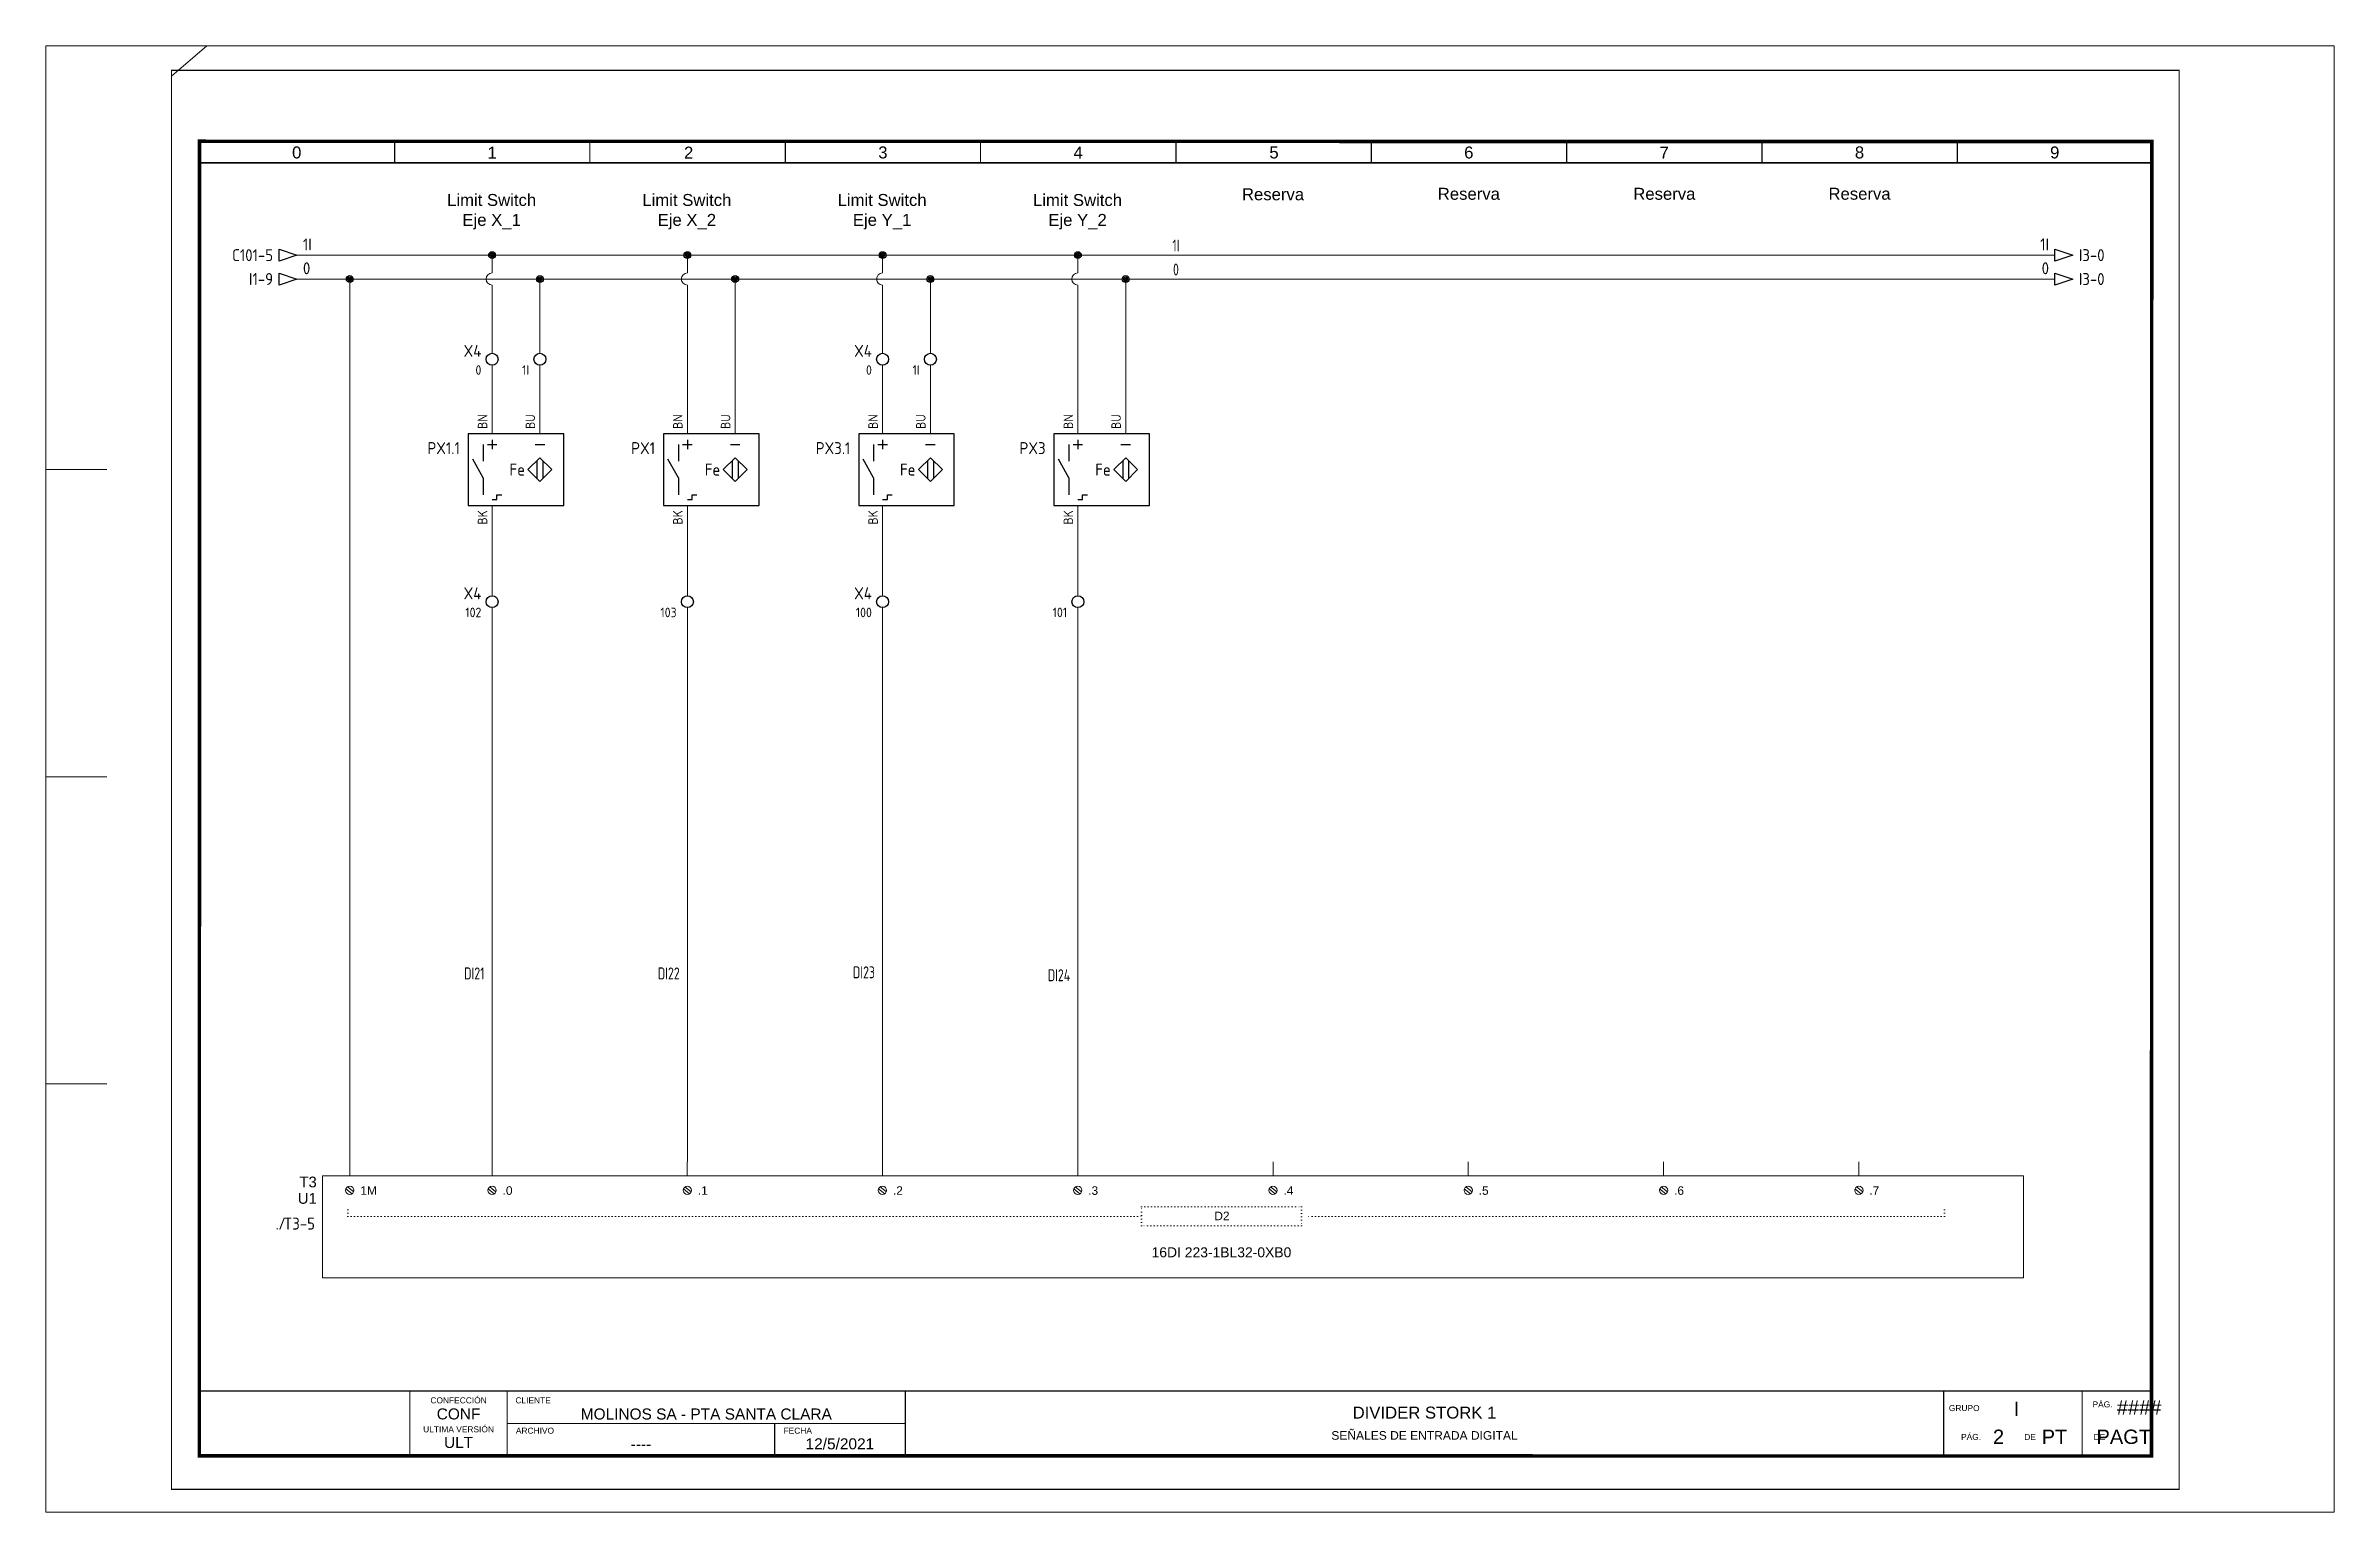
# Paper-space layout 'Layout1' of a CAD drawing. Header units: millimetres. Extents: x -26 to 453, y -5 to 302.
# The model-space entities are those that its viewports show. They can reach past a viewport. Long polylines and large blocks are cut down to what shows.
import ezdxf
from ezdxf.enums import TextEntityAlignment as Align

# ---------------------------------------------------------------- set-up
doc = ezdxf.new("R2010")
doc.units = ezdxf.units.MM
doc.linetypes.add('ACAD_ISO07W100', pattern=[3, 0, -3])
for name, color, linetype in [('BLK_12_THHN', 9, 'Continuous'), ('SYMS', 7, 'Continuous'), ('TAGS', 150, 'Continuous'), ('TERMS', 123, 'Continuous'), ('WIREFIXED', 7, 'Continuous'), ('WIRENO', 72, 'Continuous'), ('WIREREF', 52, 'Continuous'), ('WIREREF_DEST', 52, 'Continuous'), ('XREF', 7, 'Continuous')]:
    doc.layers.add(name, color=color, linetype=linetype)
for name, color, linetype, lineweight in [('eProC - L2', 41, 'Continuous', 20), ('RED_05', 1, 'Continuous', 5), ('RED_15', 1, 'Continuous', 15), ('WHT_15', 7, 'Continuous', 15)]:
    doc.layers.add(name, color=color, linetype=linetype, lineweight=lineweight)
doc.styles.get("Standard").update_dxf_attribs({"font": 'arial.ttf'})
doc.styles.add('WD_IEC', font='ISOCP2.shx', dxfattribs={"width": 0.9, "height": 4})
picture_1 = doc.add_image_def('image1.jpg', size_in_pixel=(564, 174))

# ---------------------------------------------------------------- blocks, each defined once
blk = doc.blocks.new('eproc_rotulo_010')
at = {"layer": 'eProC - L2', "color": 0, "lineweight": 5, "const_width": 0.233}
for points in [[(0.12, 297.12), (420.12, 297.12), (420.12, 0.12), (0.12, 0.12), (0.12, 297.12)], [(5.9, 20.72), (414.37, 20.7)], [(49.98, 7.12), (49.98, 20.72)], [(70.35, 7.12), (70.35, 20.72)], [(153.64, 7.04), (153.64, 20.64)], [(70.35, 13.92), (153.64, 13.92)], [(126.3, 7.12), (126.3, 13.92)]]:
    blk.add_lwpolyline(points, dxfattribs=at)
at = {"layer": 'eProC - L2', "color": 0}
blk.add_lwpolyline([(420.12, 0.12), (420.12, 297.12), (0.12, 297.12), (0.12, 0.12), (420.12, 0.12)], dxfattribs=at)
at = {"layer": 'eProC - L2', "color": 0, "lineweight": 40, "const_width": 0.75}
blk.add_lwpolyline([(5.92, 7.13), (414.37, 7.11), (414.4, 282.24), (5.95, 282.27)], close=True, dxfattribs=at)
at = {"layer": 'eProC - L2', "color": 0, "lineweight": 5, "const_width": 0.233}
for points in [[(46.8, 277.83), (5.9, 277.83), (5.9, 282.27), (46.8, 282.27)], [(87.64, 277.83), (46.75, 277.83), (46.75, 282.27), (87.64, 282.27)], [(128.54, 277.83), (87.64, 277.83), (87.64, 282.26), (128.54, 282.26)], [(169.38, 277.83), (128.49, 277.83), (128.49, 282.26), (169.38, 282.26)], [(210.28, 277.82), (169.38, 277.82), (169.38, 282.26), (210.28, 282.26)], [(251.12, 277.82), (210.23, 277.82), (210.23, 282.26), (251.12, 282.26)], [(292.02, 277.82), (251.12, 277.82), (251.12, 282.25), (292.02, 282.25)], [(332.86, 277.82), (291.97, 277.82), (291.97, 282.25), (332.86, 282.25)], [(373.76, 277.83), (332.86, 277.83), (332.86, 282.27), (373.76, 282.27)], [(414.6, 277.83), (373.71, 277.83), (373.71, 282.27), (414.6, 282.27)]]:
    blk.add_lwpolyline(points, close=True, dxfattribs=at)
at = {"layer": 'eProC - L2', "color": 0, "lineweight": 0, "const_width": 0.233}
for points in [[(370.87, 7.1), (370.87, 20.7)], [(399.87, 7.1), (399.87, 20.7)]]:
    blk.add_lwpolyline(points, dxfattribs=at)
at = {"layer": 'eProC - L2', "color": 0, "lineweight": 20, "char_height": 2.5, "attachment_point": 8}
for s, insert in [('{\\fArial|b0|i0|c0|p18;0}', (26.3, 278.65)), ('{\\fArial|b0|i0|c0|p18;1}', (67.19, 278.65)), ('{\\fArial|b0|i0|c0|p18;2}', (108.3, 278.65)), ('{\\fArial|b0|i0|c0|p18;3}', (148.93, 278.65)), ('{\\fArial|b0|i0|c0|p18;4}', (189.78, 278.65)), ('{\\fArial|b0|i0|c0|p18;5}', (230.77, 278.65)), ('{\\fArial|b0|i0|c0|p18;6}', (271.52, 278.65)), ('{\\fArial|b0|i0|c0|p18;7}', (312.41, 278.65)), ('{\\fArial|b0|i0|c0|p18;8}', (353.26, 278.65)), ('{\\fArial|b0|i0|c0|p18;9}', (394.11, 278.65))]:
    blk.add_mtext(s, dxfattribs=dict(at, insert=insert))
at = {"layer": 'eProC - L2', "color": 0, "char_height": 1.2552}
for s, insert, attachment_point in [('{\\fArial|b0|i0|c0|p18;CONFECCIÓN }', (60.16, 18.11), 8), ('{\\fArial|b0|i0|c0|p18;CLIENTE}', (72.05, 18.11), 7), ('{\\fArial|b0|i0|c0|p18;GRUPO}', (371.96, 16.49), 7), ('{\\fArial|b0|i0|c0|p18;PÁG.}', (402.01, 17.26), 7), ('{\\fArial|b0|i0|c0|p18;ULTIMA VERSIÓN}', (60.16, 12.05), 8), ('{\\fArial|b0|i0|c0|p18;ARCHIVO}', (72.15, 11.76), 7), ('{\\fArial|b0|i0|c0|p18;FECHA}', (128.15, 11.76), 7), ('{\\fArial|b0|i0|c0|p18;PÁG.}', (374.51, 10.46), 7), ('{\\fArial|b0|i0|c0|p18;DE}', (387.74, 10.46), 7), ('{\\fArial|b0|i0|c0|p18;DE}', (402.24, 10.46), 7)]:
    blk.add_mtext(s, dxfattribs=dict(at, insert=insert, attachment_point=attachment_point))
at = {"layer": 'eProC - L2', "color": 0}
for tag, height, p in [('CONF', 2.31, (60.16, 14.76)), ('CLIENTE', 2.31, (111.99, 14.74)), ('DESC_1', 2.5, (262.25, 14.94)), ('ULT', 2.31, (60.16, 8.79)), ('ARCH', 2.31, (98.32, 8.46)), ('FECHA', 2.31, (139.94, 8.5)), ('DESC__2', 1.8, (262.25, 10.51))]:
    blk.add_attdef(tag, text='', height=height, dxfattribs=at).set_placement(p, align=Align.CENTER)
for tag, p in [('GR', (386.11, 17)), ('PGRAL', (411.76, 17.25)), ('PG', (382.35, 11.13)), ('PT', (394.05, 11.13)), ('PAGT', (408.55, 11.13))]:
    blk.add_attdef(tag, text='', height=3, dxfattribs=at).set_placement(p, align=Align.MIDDLE_CENTER)
at = {"layer": 'eProC - L2', "color": 0, "flags": 9}
blk.add_attdef('WD_TB', (0.12, 0.12), '', height=2.5, dxfattribs=at)
at = {"layer": 'eProC - L2', "color": 0}
image = blk.add_image(picture_1, insert=(5.9, 7.12), size_in_units=(44.08, 13.6), dxfattribs=at)
image.dxf.flags = 7
blk = doc.blocks.new('eProC_B1200_200')
at = {"layer": 'eProC - L2'}
blk.add_lwpolyline([(0, 0), (408.5, 0), (408.5, -257.01), (0, -257.01)], close=True, dxfattribs=at)
for points in [[(31.51, -209.06), (31.51, -211.98)], [(61.28, -209.06), (61.28, -211.98)], [(102.12, -209.06), (102.12, -211.98)], [(142.97, -209.06), (142.97, -211.98)], [(183.82, -209.06), (183.82, -211.98)], [(224.68, -209.06), (224.68, -211.98)], [(265.52, -209.06), (265.52, -211.98)], [(306.38, -209.06), (306.38, -211.98)], [(347.23, -209.06), (347.23, -211.98)], [(381.68, -211.98), (25.8, -211.98)], [(25.8, -233.3), (25.8, -211.98)], [(31.98, -215.75), (30.69, -214.73)], [(31, -214.3), (32.32, -215.34)], [(61.74, -215.75), (60.45, -214.73)], [(60.77, -214.3), (62.08, -215.34)], [(102.59, -215.75), (101.3, -214.73)], [(101.62, -214.3), (102.93, -215.34)], [(143.41, -215.75), (142.12, -214.73)], [(142.44, -214.3), (143.76, -215.34)], [(184.26, -215.75), (182.97, -214.73)], [(183.29, -214.3), (184.61, -215.34)], [(225.11, -215.75), (223.82, -214.73)], [(224.14, -214.3), (225.46, -215.34)], [(265.96, -215.75), (264.67, -214.73)], [(264.99, -214.3), (266.31, -215.34)], [(306.84, -215.75), (305.55, -214.73)], [(305.87, -214.3), (307.18, -215.34)], [(347.69, -215.75), (346.4, -214.73)], [(346.72, -214.3), (348.03, -215.34)], [(381.68, -211.98), (381.68, -233.3)], [(25.8, -233.3), (381.68, -233.3)]]:
    blk.add_lwpolyline(points, dxfattribs=at)
at = {"layer": 'eProC - L2', "linetype": 'ACAD_ISO07W100', "ltscale": 0.2}
for points in [[(31.1, -219.07), (31.1, -220.51), (197.13, -220.51)], [(365.14, -219.07), (365.14, -220.51), (232.1, -220.51)]]:
    blk.add_lwpolyline(points, dxfattribs=at)
blk.add_lwpolyline([(197.13, -218.43), (230.6, -218.43), (230.6, -222.41), (197.13, -222.41)], close=True, dxfattribs=at)
at = {"layer": 'eProC - L2'}
for centre in [(31.51, -215.01), (61.28, -215.01), (102.12, -215.01), (142.95, -215.01), (183.8, -215.01), (224.65, -215.01), (265.5, -215.01), (306.38, -215.01), (347.23, -215.01)]:
    blk.add_circle(centre, 0.871, dxfattribs=at)
at = {"layer": 'eProC - L2', "char_height": 1.786, "attachment_point": 1}
for s, insert in [('1M', (33.7, -214.16)), ('.0', (63.47, -214.16)), ('.1', (104.32, -214.16)), ('.2', (145.14, -214.16)), ('.3', (185.99, -214.16)), ('.4', (226.84, -214.16)), ('.5', (267.69, -214.16)), ('.6', (308.57, -214.16)), ('.7', (349.42, -214.16))]:
    blk.add_mtext_dynamic_manual_height_columns(s, width=4.8385, gutter_width=11.16, heights=[0], dxfattribs=dict(at, insert=insert))
at = {"layer": 'eProC - L2'}
for tag, p in [('GXX1', (24.6, -214.37)), ('ID1', (24.6, -217.82))]:
    blk.add_attdef(tag, text='', height=2.23, dxfattribs=at).set_placement(p, align=Align.RIGHT)
for tag, height, p in [('BYTE', 1.79, (213.97, -221.26)), ('DESC1', 2.08, (213.87, -229.02))]:
    blk.add_attdef(tag, text='', height=height, dxfattribs=at).set_placement(p, align=Align.CENTER)
blk = doc.blocks.new('WDDOT')
for radius in [0.72, 0.449, 0.223]:
    blk.add_circle((0, 0), radius)
blk = doc.blocks.new('HA1D3')
blk.add_lwpolyline([(0, 0), (-3.75, -1.25), (-3.75, 1.25)], close=True)
at = {"style": 'WD_IEC'}
blk.add_attdef('XREF', text='', height=2.5, dxfattribs=at).set_placement((-5, 0), align=Align.MIDDLE_RIGHT)
at = {"style": 'WD_IEC', "flags": 1}
blk.add_attdef('SIGCODE', text='', height=1, dxfattribs=at).set_placement((-2.5, 1.8), align=Align.RIGHT)
at = {"style": 'WD_IEC'}
for tag, p, height, flags in [('X1TERM01', (0, 0), 0.32, 1), ('WIRENO', (1.25, 1), 2.5, 8)]:
    blk.add_attdef(tag, p, '', height=height, dxfattribs=dict(at, flags=flags))
blk.add_attdef('DESC1', text='', height=2.5, dxfattribs=at).set_placement((1.25, -1), align=Align.TOP_LEFT)
blk = doc.blocks.new('WD_WNH')
at = {"linetype": 'Continuous', "style": 'WD_IEC', "width": 0.8}
blk.add_attdef('WIRENO', text='', height=2.5, dxfattribs=at).set_placement((0, 0.75), align=Align.CENTER)
at = {"style": 'WD_IEC', "flags": 1}
for tag, p in [('W08USER', (0, 0.375)), ('W04USER', (0, 0.875)), ('W05USER', (0, 0.75)), ('W09USER', (0, 0.25)), ('W03USER', (0, 1)), ('W06USER', (0, 0.625)), ('W07USER', (0, 0.5)), ('W02USER', (0, 1.125)), ('W01USER', (0, 1.25)), ('W10USER', (0, 0.125))]:
    blk.add_attdef(tag, text='', height=0.08, dxfattribs=at).set_placement(p, align=Align.CENTER)
blk = doc.blocks.new('HA1S1')
blk.add_lwpolyline([(0, 1.25), (3.75, 0), (0, -1.25)], close=True)
at = {"style": 'WD_IEC'}
for tag, height, flags, p in [('WIRENO', 2.5, 8, (-1.25, 1)), ('SIGCODE', 1, 1, (5, 1.8))]:
    blk.add_attdef(tag, text='', height=height, dxfattribs=dict(at, flags=flags)).set_placement(p, align=Align.RIGHT)
at = {"style": 'WD_IEC', "flags": 1}
blk.add_attdef('X4TERM01', (0, 0), '', height=0.32, dxfattribs=at)
at = {"style": 'WD_IEC'}
blk.add_attdef('XREF', text='', height=2.5, dxfattribs=at).set_placement((5, 0), align=Align.MIDDLE_LEFT)
blk.add_attdef('DESC1', text='', height=2.5, dxfattribs=at).set_placement((-1.25, -1), align=Align.TOP_RIGHT)
blk = doc.blocks.new('HA2D1_REF')
at = {"insert": (0.12, 1.25), "char_height": 2.5, "attachment_point": 1, "style": 'WD_IEC'}
blk.add_mtext_dynamic_manual_height_columns('./', width=3.6033, gutter_width=12.5, heights=[0], dxfattribs=at)
at = {"style": 'WD_IEC', "flags": 8}
blk.add_attdef('SIGCODE', (0, 3), '', height=2.5, dxfattribs=at)
at = {"style": 'WD_IEC'}
blk.add_attdef('XREF', text='', height=2.5, dxfattribs=at).set_placement((1.82, 0), align=Align.MIDDLE_LEFT)
blk.add_attdef('DESC1', text='', height=2.5, dxfattribs=at).set_placement((4.5, -4.19), align=Align.MIDDLE_CENTER)
blk = doc.blocks.new('VPX11IN3')
for p, q in [((-1.875, 5.25), (-1.875, 1.75)), ((-1, 5.25), (1, 5.25)), ((0, 6.25), (0, 4.25)), ((9, 5.25), (11, 5.25)), ((-1.875, -1.75), (-4.0625, 2.1875)), ((9.375, 1.875), (9.375, -1.875)), ((10.625, 1.875), (10.625, -1.875)), ((-1.875, -1.75), (-1.875, -5.25)), ((0, -6.25), (1, -6.25)), ((1, -6.25), (1, -5.25)), ((1, -5.25), (2, -5.25))]:
    blk.add_line(p, q)
for points in [[(-5, -7.5), (15, -7.5), (15, 7.5), (-5, 7.5)], [(10, 2.5), (12.5, 0), (10, -2.5), (7.5, 0)]]:
    blk.add_lwpolyline(points, close=True)
at = {"style": 'WD_IEC'}
blk.add_text('Fe', height=2.5, dxfattribs=at).set_placement((6.875, 0), align=Align.MIDDLE_RIGHT)
for tag, p in [('TERM02', (-1, 8.5)), ('TERM03', (9, 8.5))]:
    blk.add_attdef(tag, p, '', height=2, rotation=90, dxfattribs=at)
for tag, p in [('INST', (-6.75, 10.25)), ('TAG1', (-6.75, 3.25)), ('LOC', (-6.75, 6.75)), ('DESC1', (-6.75, -5.2)), ('DESC2', (-6.75, -8.7)), ('WDTAGALT', (-6.25, -15.125)), ('DESC3', (-6.75, -12.2))]:
    blk.add_attdef(tag, text='', height=2.5, dxfattribs=at).set_placement(p, align=Align.RIGHT)
at = {"style": 'WD_IEC', "flags": 1}
for tag, p, height in [('X2TERM02', (0, 7.5), 0.32), ('X2TERM03', (10, 7.5), 0.32), ('MFG', (17.75, 6.5), 1.5), ('CAT', (17.75, 4), 1.5), ('ASSYCODE', (16, -4), 1), ('FAMILY', (16, -5.5), 1), ('X8TERM01', (0, -7.5), 0.32), ('CATDESC', (16, -7), 1)]:
    blk.add_attdef(tag, p, '', height=height, dxfattribs=at)
at = {"lineweight": 15, "style": 'WD_IEC'}
blk.add_attdef('XREF', text='', height=2.5, dxfattribs=at).set_placement((-6.75, -1.35), align=Align.RIGHT)
at = {"style": 'WD_IEC'}
blk.add_attdef('TERM01', text='', height=2, rotation=90, dxfattribs=at).set_placement((-1, -8.5), align=Align.RIGHT)
blk = doc.blocks.new('VT0002')
blk.add_circle((0, 0), 1.25)
at = {"style": 'WD_IEC', "flags": 1}
for tag, p, height in [('ASSYCODE', (2.75, 10.75), 1), ('CATDESC', (2.75, 9.25), 1), ('MFG', (2.75, 7.25), 1.5), ('CAT', (2.75, 4.75), 1.5), ('X4PIN01', (-1.25, 1), 0.25), ('X4TERM01', (-1.25, 0), 0.25), ('X4TERMDESC01', (-1.25, 0.5), 0.4), ('STRIPSEQ', (0, 0), 0.025), ('X2PIN01', (0, 2.25), 0.25), ('X2TERM01', (0, 1.25), 0.25), ('X8PIN01', (0, -0.25), 0.25), ('X2TERMDESC01', (0, 1.75), 0.4), ('X1PIN01', (1.25, 1), 0.25), ('X1TERM01', (1.25, 0), 0.25), ('X1TERMDESC01', (1.25, 0.5), 0.4), ('LINKTERM', (0, -0.04), 0.025), ('X8TERM01', (0, -1.25), 0.25), ('X8TERMDESC01', (0, -0.75), 0.4)]:
    blk.add_attdef(tag, p, '', height=height, dxfattribs=at)
at = {"style": 'WD_IEC'}
for tag, p in [('INST', (-2.25, 6.5)), ('LOC', (-2.25, 3.5)), ('DESC1', (-2.25, -6.25)), ('DESC2', (-2.25, -9.25)), ('DESC3', (-2.25, -12.25))]:
    blk.add_attdef(tag, text='', height=2.5, dxfattribs=at).set_placement(p, align=Align.RIGHT)
at = {"style": 'WD_IEC', "flags": 8}
for tag, height, p in [('TAGSTRIP', 2.5, (-2.25, 0.5)), ('TERM01', 2, (-2.25, -3.25))]:
    blk.add_attdef(tag, text='', height=height, dxfattribs=at).set_placement(p, align=Align.RIGHT)
blk = doc.blocks.new('WD_WNV')
at = {"linetype": 'Continuous', "style": 'WD_IEC', "width": 0.8}
blk.add_attdef('WIRENO', text='', height=2.5, dxfattribs=at).set_placement((-1.6, 0), align=Align.MIDDLE_RIGHT)
at = {"style": 'WD_IEC', "flags": 1}
for tag, p in [('W08USER', (-1, 0.375)), ('W04USER', (-1, 0.875)), ('W05USER', (-1, 0.75)), ('W09USER', (-1, 0.25)), ('W03USER', (-1, 1)), ('W06USER', (-1, 0.625)), ('W07USER', (-1, 0.5)), ('W02USER', (-1, 1.125)), ('W01USER', (-1, 1.25)), ('W10USER', (-1, 0.125))]:
    blk.add_attdef(tag, text='', height=0.08, dxfattribs=at).set_placement(p, align=Align.CENTER)

msp = doc.modelspace()

# ---------------------------------------------------------------- linework, layer by layer
at = {"layer": 'eProC - L2'}
for p, q in [((-13.42, 213.55), (-134.94, 213.55)), ((-13.42, 149.27), (-134.94, 149.27)), ((-13.42, 84.99), (-134.95, 84.99)), ((-13.42, 84.99), (-134.95, 84.99))]:
    msp.add_line(p, q, dxfattribs=at)
at = {"layer": 'RED_05'}
for p, q in [((26.35, 258.44), (394.16, 258.44)), ((67.18, 254.71), (67.18, 258.55)), ((108.03, 254.71), (108.03, 258.55)), ((148.88, 254.71), (148.88, 258.55)), ((189.73, 254.71), (189.73, 258.55)), ((67.18, 237.9), (67.18, 252.17)), ((108.03, 221.05), (108.03, 252.17)), ((148.88, 237.9), (148.88, 252.17)), ((189.73, 221.05), (189.73, 252.17)), ((67.18, 187.16), (67.18, 206.05)), ((108.03, 187.16), (108.03, 206.05)), ((148.88, 187.16), (148.88, 206.05)), ((189.73, 187.16), (189.73, 206.05)), ((67.18, 184.66), (67.18, 68.66)), ((108.03, 184.66), (108.03, 68.66)), ((148.88, 184.66), (148.88, 68.66)), ((189.73, 68.66), (189.73, 184.66))]:
    msp.add_line(p, q, dxfattribs=at)
for centre in [(67.18, 253.44), (108.03, 253.44), (148.88, 253.44), (189.73, 253.44)]:
    msp.add_arc(centre, 1.27, 90, 270, dxfattribs=at)
at = {"layer": 'RED_15'}
for p, q in [((67.18, 221.05), (67.18, 235.4)), ((148.88, 221.05), (148.88, 235.4))]:
    msp.add_line(p, q, dxfattribs=at)
at = {"layer": 'WHT_15'}
for p, q in [((0.12, 295.93), (37.14, 327.61)), ((26.35, 253.44), (394.16, 253.44)), ((37.41, 249.71), (37.41, 253.44)), ((37.41, 68.66), (37.41, 249.71)), ((77.18, 237.9), (77.18, 253.43)), ((118.03, 221.05), (118.03, 253.43)), ((158.88, 237.9), (158.88, 253.43)), ((199.73, 221.05), (199.73, 253.43)), ((77.18, 221.05), (77.18, 235.4)), ((158.88, 221.05), (158.88, 235.4))]:
    msp.add_line(p, q, dxfattribs=at)

# ---------------------------------------------------------------- block references
at = {"layer": 'BLK_12_THHN'}
msp.add_blockref('eProC_B1200_200', (5.9, 277.72), dxfattribs=at).add_auto_attribs({'GXX1': 'T3', 'ID1': 'U1', 'DESC1': '16DI 223-1BL32-0XB0', 'BYTE': 'D2'})
at = {"layer": 'eProC - L2'}
msp.add_blockref('eproc_rotulo_010', (0, 0), dxfattribs=at).add_auto_attribs({'PAGT': 'PAGT', 'PGRAL': '####', 'PT': 'PT', 'CONF': 'CONF', 'ULT': 'ULT', 'ARCH': '----', 'GR': 'I', 'PG': '2', 'DESC_1': 'DIVIDER STORK 1', 'DESC__2': 'SEÑALES DE ENTRADA DIGITAL', 'FECHA': '12/5/2021', 'CLIENTE': 'MOLINOS SA - PTA SANTA CLARA'})
at = {"layer": 'SYMS'}
ref = msp.add_blockref('HA1D3', (26.35, 258.44), dxfattribs=at)
ref.add_attrib('XREF', 'C101-5', dxfattribs={"layer": 'XREF', "height": 2.5, "style": 'WD_IEC'}).set_placement((21.35, 258.44), align=Align.MIDDLE_RIGHT)
ref.add_attrib('WIRENO', '1I', (27.6, 259.44), dxfattribs={"layer": 'WIREREF_DEST', "height": 2.5, "style": 'WD_IEC', "flags": 8})
for p in [(67.18, 258.44), (108.03, 258.44), (148.88, 258.44), (189.73, 258.44), (37.41, 253.44), (77.18, 253.44), (118.03, 253.44), (158.88, 253.44), (199.73, 253.44)]:
    msp.add_blockref('WDDOT', p, dxfattribs=at)
ref = msp.add_blockref('HA1S1', (394.16, 258.44), dxfattribs=at)
ref.add_attrib('XREF', 'I3-0', dxfattribs={"layer": 'XREF', "height": 2.5, "style": 'WD_IEC'}).set_placement((399.16, 258.44), align=Align.MIDDLE_LEFT)
ref.add_attrib('WIRENO', '1I', dxfattribs={"layer": 'WIREREF', "height": 2.5, "style": 'WD_IEC', "flags": 8}).set_placement((392.91, 259.44), align=Align.RIGHT)
ref = msp.add_blockref('HA1D3', (26.35, 253.44), dxfattribs=at)
ref.add_attrib('XREF', 'I1-9', dxfattribs={"layer": 'XREF', "height": 2.5, "style": 'WD_IEC'}).set_placement((21.35, 253.44), align=Align.MIDDLE_RIGHT)
ref.add_attrib('WIRENO', '0', (27.6, 254.44), dxfattribs={"layer": 'WIREREF_DEST', "height": 2.5, "style": 'WD_IEC', "flags": 8})
ref = msp.add_blockref('HA1S1', (394.16, 253.44), dxfattribs=at)
ref.add_attrib('XREF', 'I3-0', dxfattribs={"layer": 'XREF', "height": 2.5, "style": 'WD_IEC'}).set_placement((399.16, 253.44), align=Align.MIDDLE_LEFT)
ref.add_attrib('WIRENO', '0', dxfattribs={"layer": 'WIREREF', "height": 2.5, "style": 'WD_IEC', "flags": 8}).set_placement((392.91, 254.44), align=Align.RIGHT)
ref = msp.add_blockref('VT0002', (67.18, 236.65), dxfattribs=at)
ref.add_attrib('TERM01', '0', dxfattribs={"layer": 'TERMS', "height": 2, "style": 'WD_IEC', "flags": 8}).set_placement((64.93, 233.4), align=Align.RIGHT)
ref.add_attrib('TAGSTRIP', 'X4', dxfattribs={"layer": 'TAGS', "height": 2.5, "style": 'WD_IEC', "flags": 8}).set_placement((64.93, 237.15), align=Align.RIGHT)
ref = msp.add_blockref('VT0002', (148.88, 236.65), dxfattribs=at)
ref.add_attrib('TERM01', '0', dxfattribs={"layer": 'TERMS', "height": 2, "style": 'WD_IEC', "flags": 8}).set_placement((146.63, 233.4), align=Align.RIGHT)
ref.add_attrib('TAGSTRIP', 'X4', dxfattribs={"layer": 'TAGS', "height": 2.5, "style": 'WD_IEC', "flags": 8}).set_placement((146.63, 237.15), align=Align.RIGHT)
ref = msp.add_blockref('VT0002', (77.18, 236.65), dxfattribs=at)
ref.add_attrib('TERM01', '1I', dxfattribs={"layer": 'TERMS', "height": 2, "style": 'WD_IEC', "flags": 8}).set_placement((74.93, 233.4), align=Align.RIGHT)
ref = msp.add_blockref('VT0002', (158.88, 236.65), dxfattribs=at)
ref.add_attrib('TERM01', '1I', dxfattribs={"layer": 'TERMS', "height": 2, "style": 'WD_IEC', "flags": 8}).set_placement((156.63, 233.4), align=Align.RIGHT)
ref = msp.add_blockref('VPX11IN3', (67.18, 213.55), dxfattribs=at)
ref.add_attrib('TERM03', 'BU', (76.18, 222.05), dxfattribs={"layer": 'TERMS', "height": 2, "rotation": 90, "style": 'WD_IEC'})
ref.add_attrib('TERM02', 'BN', (66.18, 222.05), dxfattribs={"layer": 'TERMS', "height": 2, "rotation": 90, "style": 'WD_IEC'})
ref.add_attrib('TERM01', 'BK', dxfattribs={"layer": 'TERMS', "height": 2, "rotation": 90, "style": 'WD_IEC'}).set_placement((66.18, 205.05), align=Align.RIGHT)
ref.add_attrib('TAG1', 'PX1.1', dxfattribs={"layer": 'TAGS', "height": 2.5, "style": 'WD_IEC'}).set_placement((60.43, 216.8), align=Align.RIGHT)
ref = msp.add_blockref('VPX11IN3', (108.03, 213.55), dxfattribs=at)
ref.add_attrib('TERM03', 'BU', (117.03, 222.05), dxfattribs={"layer": 'TERMS', "height": 2, "rotation": 90, "style": 'WD_IEC'})
ref.add_attrib('TERM02', 'BN', (107.03, 222.05), dxfattribs={"layer": 'TERMS', "height": 2, "rotation": 90, "style": 'WD_IEC'})
ref.add_attrib('TERM01', 'BK', dxfattribs={"layer": 'TERMS', "height": 2, "rotation": 90, "style": 'WD_IEC'}).set_placement((107.03, 205.05), align=Align.RIGHT)
ref.add_attrib('TAG1', 'PX1', dxfattribs={"layer": 'TAGS', "height": 2.5, "style": 'WD_IEC'}).set_placement((101.28, 216.8), align=Align.RIGHT)
ref = msp.add_blockref('VPX11IN3', (148.88, 213.55), dxfattribs=at)
ref.add_attrib('TERM03', 'BU', (157.88, 222.05), dxfattribs={"layer": 'TERMS', "height": 2, "rotation": 90, "style": 'WD_IEC'})
ref.add_attrib('TERM02', 'BN', (147.88, 222.05), dxfattribs={"layer": 'TERMS', "height": 2, "rotation": 90, "style": 'WD_IEC'})
ref.add_attrib('TERM01', 'BK', dxfattribs={"layer": 'TERMS', "height": 2, "rotation": 90, "style": 'WD_IEC'}).set_placement((147.88, 205.05), align=Align.RIGHT)
ref.add_attrib('TAG1', 'PX3.1', dxfattribs={"layer": 'TAGS', "height": 2.5, "style": 'WD_IEC'}).set_placement((142.13, 216.8), align=Align.RIGHT)
ref = msp.add_blockref('VPX11IN3', (189.73, 213.55), dxfattribs=at)
ref.add_attrib('TERM03', 'BU', (198.73, 222.05), dxfattribs={"layer": 'TERMS', "height": 2, "rotation": 90, "style": 'WD_IEC'})
ref.add_attrib('TERM02', 'BN', (188.73, 222.05), dxfattribs={"layer": 'TERMS', "height": 2, "rotation": 90, "style": 'WD_IEC'})
ref.add_attrib('TERM01', 'BK', dxfattribs={"layer": 'TERMS', "height": 2, "rotation": 90, "style": 'WD_IEC'}).set_placement((188.73, 205.05), align=Align.RIGHT)
ref.add_attrib('TAG1', 'PX3', dxfattribs={"layer": 'TAGS', "height": 2.5, "style": 'WD_IEC'}).set_placement((182.98, 216.8), align=Align.RIGHT)
ref = msp.add_blockref('VT0002', (67.18, 185.91), dxfattribs=at)
ref.add_attrib('TERM01', '102', dxfattribs={"layer": 'TERMS', "height": 2, "style": 'WD_IEC', "flags": 8}).set_placement((64.93, 182.66), align=Align.RIGHT)
ref.add_attrib('TAGSTRIP', 'X4', dxfattribs={"layer": 'TAGS', "height": 2.5, "style": 'WD_IEC', "flags": 8}).set_placement((64.93, 186.41), align=Align.RIGHT)
ref = msp.add_blockref('VT0002', (108.03, 185.91), dxfattribs=at)
ref.add_attrib('TERM01', '103', dxfattribs={"layer": 'TERMS', "height": 2, "style": 'WD_IEC', "flags": 8}).set_placement((105.78, 182.66), align=Align.RIGHT)
ref = msp.add_blockref('VT0002', (148.88, 185.91), dxfattribs=at)
ref.add_attrib('TERM01', '100', dxfattribs={"layer": 'TERMS', "height": 2, "style": 'WD_IEC', "flags": 8}).set_placement((146.63, 182.66), align=Align.RIGHT)
ref.add_attrib('TAGSTRIP', 'X4', dxfattribs={"layer": 'TAGS', "height": 2.5, "style": 'WD_IEC', "flags": 8}).set_placement((146.63, 186.41), align=Align.RIGHT)
ref = msp.add_blockref('VT0002', (189.73, 185.91), dxfattribs=at)
ref.add_attrib('TERM01', '101', dxfattribs={"layer": 'TERMS', "height": 2, "style": 'WD_IEC', "flags": 8}).set_placement((187.48, 182.66), align=Align.RIGHT)
ref = msp.add_blockref('HA2D1_REF', (21.78, 55.74), dxfattribs=at)
ref.add_attrib('XREF', 'T3-5', dxfattribs={"layer": 'XREF', "height": 2.5, "style": 'WD_IEC'}).set_placement((23.6, 55.74), align=Align.MIDDLE_LEFT)
at = {"layer": 'WIREFIXED'}
ref = msp.add_blockref('WD_WNV', (67.18, 108.11), dxfattribs=at)
ref.add_attrib('WIRENOF', 'DI21', dxfattribs={"linetype": 'Continuous', "height": 2.5, "style": 'WD_IEC', "width": 0.8}).set_placement((65.58, 108.11), align=Align.MIDDLE_RIGHT)
ref = msp.add_blockref('WD_WNV', (108.03, 108.11), dxfattribs=at)
ref.add_attrib('WIRENOF', 'DI22', dxfattribs={"linetype": 'Continuous', "height": 2.5, "style": 'WD_IEC', "width": 0.8}).set_placement((106.43, 108.11), align=Align.MIDDLE_RIGHT)
ref = msp.add_blockref('WD_WNV', (148.88, 108.34), dxfattribs=at)
ref.add_attrib('WIRENOF', 'DI23', dxfattribs={"linetype": 'Continuous', "height": 2.5, "style": 'WD_IEC', "width": 0.8}).set_placement((147.28, 108.34), align=Align.MIDDLE_RIGHT)
ref = msp.add_blockref('WD_WNV', (189.73, 107.73), dxfattribs=at)
ref.add_attrib('WIRENOF', 'DI24', dxfattribs={"linetype": 'Continuous', "height": 2.5, "style": 'WD_IEC', "width": 0.8}).set_placement((188.13, 107.73), align=Align.MIDDLE_RIGHT)
at = {"layer": 'WIRENO'}
ref = msp.add_blockref('WD_WNH', (210.25, 258.44), dxfattribs=at)
ref.add_attrib('WIRENO', '1I', dxfattribs={"linetype": 'Continuous', "height": 2.5, "style": 'WD_IEC', "width": 0.8}).set_placement((210.25, 259.19), align=Align.CENTER)
ref = msp.add_blockref('WD_WNH', (210.25, 253.44), dxfattribs=at)
ref.add_attrib('WIRENO', '0', dxfattribs={"linetype": 'Continuous', "height": 2.5, "style": 'WD_IEC', "width": 0.8}).set_placement((210.25, 254.19), align=Align.CENTER)

# ---------------------------------------------------------------- texts
at = {"layer": 'TAGS', "char_height": 2.5, "attachment_point": 2}
for s, insert in [('Limit Switch^JEje X_1', (67.08, 271.24)), ('Limit Switch^JEje X_2', (107.92, 271.24)), ('Limit Switch^JEje Y_1', (148.77, 271.24)), ('Limit Switch^JEje Y_2', (189.66, 271.23)), ('Reserva', (230.56, 272.43)), ('Reserva', (271.53, 272.53)), ('Reserva', (312.43, 272.53)), ('Reserva', (353.27, 272.54))]:
    msp.add_mtext_dynamic_manual_height_columns(s, width=32.7092, gutter_width=12.5, heights=[0], dxfattribs=dict(at, insert=insert))

psp = doc.layouts.get("Layout1")

# ---------------------------------------------------------------- viewports
at = {"layer": '0'}
psp.add_viewport(center=(213.13, 148.76), size=(478.79, 306.9305), view_center_point=(213.19, 148.8), view_height=306.9305, dxfattribs=at)

doc.saveas('drawing.dxf')
